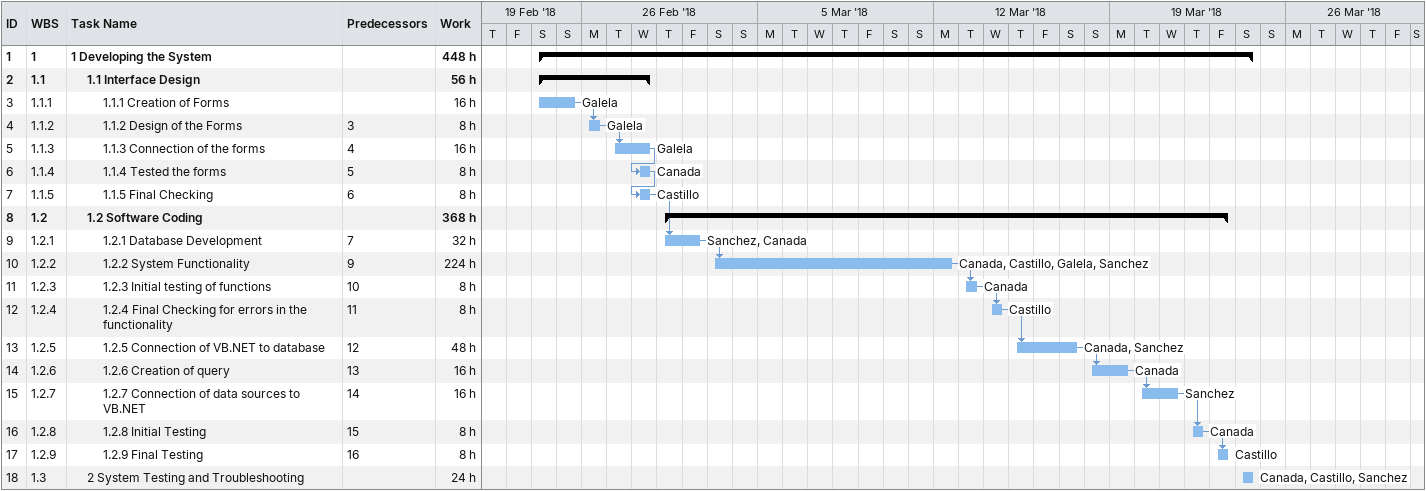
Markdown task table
| ID | WBS | Task | Start | Finish | Predecessors | Resources | Work (h) |
|---|---|---|---|---|---|---|---|
| 1 | 1 | **1 Developing the System** | 2018-02-24 | 2018-03-24 |  |  | 448 |
| 2 | 1.1 | **1.1 Interface Design** | 2018-02-24 | 2018-02-28 |  |  | 56 |
| 3 | 1.1.1 | 1.1.1 Creation of Forms | 2018-02-24 | 2018-02-25 |  | Galela | 16 |
| 4 | 1.1.2 | 1.1.2 Design of the Forms | 2018-02-26 | 2018-02-26 | 3 | Galela | 8 |
| 5 | 1.1.3 | 1.1.3 Connection of the forms | 2018-02-27 | 2018-02-28 | 4 | Galela | 16 |
| 6 | 1.1.4 | 1.1.4 Tested the forms | 2018-02-28 | 2018-02-28 | 5 | Canada | 8 |
| 7 | 1.1.5 | 1.1.5 Final Checking | 2018-02-28 | 2018-02-28 | 6 | Castillo | 8 |
| 8 | 1.2 | **1.2 Software Coding** | 2018-03-01 | 2018-03-23 |  |  | 368 |
| 9 | 1.2.1 | 1.2.1 Database Development | 2018-03-01 | 2018-03-02 | 7 | Sanchez, Canada | 32 |
| 10 | 1.2.2 | 1.2.2 System Functionality | 2018-03-03 | 2018-03-12 | 9 | Canada, Castillo, Galela, Sanchez | 224 |
| 11 | 1.2.3 | 1.2.3 Initial testing of functions | 2018-03-13 | 2018-03-13 | 10 | Canada | 8 |
| 12 | 1.2.4 | 1.2.4 Final Checking for errors in the functionality | 2018-03-14 | 2018-03-14 | 11 | Castillo | 8 |
| 13 | 1.2.5 | 1.2.5 Connection of VB.NET to database | 2018-03-15 | 2018-03-17 | 12 | Canada, Sanchez | 48 |
| 14 | 1.2.6 | 1.2.6 Creation of query | 2018-03-18 | 2018-03-19 | 13 | Canada | 16 |
| 15 | 1.2.7 | 1.2.7 Connection of data sources to VB.NET | 2018-03-20 | 2018-03-21 | 14 | Sanchez | 16 |
| 16 | 1.2.8 | 1.2.8 Initial Testing | 2018-03-22 | 2018-03-22 | 15 | Canada | 8 |
| 17 | 1.2.9 | 1.2.9 Final Testing | 2018-03-23 | 2018-03-23 | 16 | Castillo | 8 |
| 18 | 1.3 | 2 System Testing and Troubleshooting | 2018-03-24 | 2018-03-24 |  | Canada, Castillo, Sanchez | 24 |
